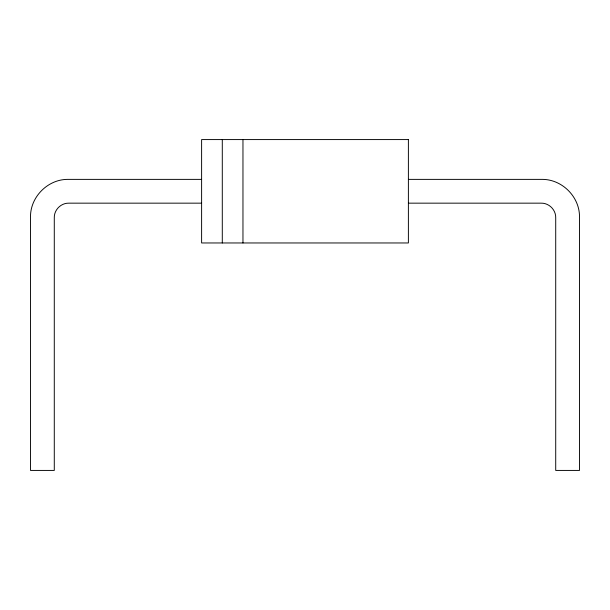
<?xml version="1.0" encoding="UTF-8"?>
<svg xmlns="http://www.w3.org/2000/svg" width="610" height="610" viewBox="0 0 610 610"><rect width="100%" height="100%" fill="white"/><g stroke="black" fill="none" stroke-linecap="round" stroke-linejoin="round"><path stroke-width="0.91" d="M201.613 179.378L67.458 179.378C47.816 179.5 30.614 196.702 30.5 216.337L30.5 470.424L54.282 470.424L54.282 217.9C54 209.863 60.985 202.878 69.014 203.16L201.613 203.16M408.387 179.378L542.542 179.378C562.184 179.5 579.386 196.702 579.5 216.337L579.5 470.424L555.718 470.424L555.718 217.9C556 209.863 549.015 202.878 540.986 203.16L408.387 203.16M242.963 139.576L242.963 242.963M222.292 139.576L222.292 242.963M408.387 139.576L201.613 139.576L201.613 242.963L408.387 242.963L408.387 139.576"/></g></svg>
